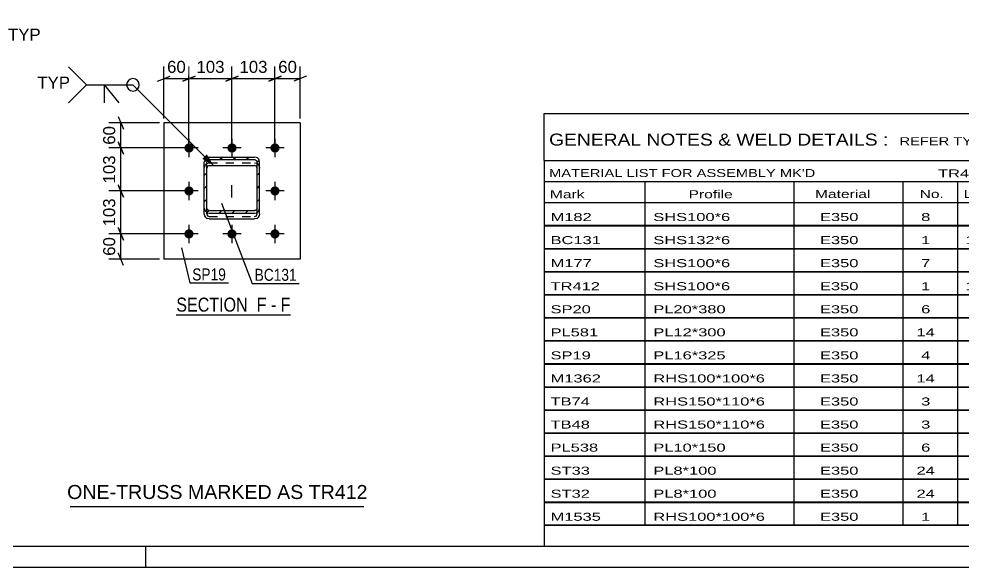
# Model space of a CAD drawing. Header units: millimetres. Extents: x 0 to 841, y 0 to 594.
# Drawn here: x 390.7 to 615.9, y 0 to 130.8 of the extents above; entities that cross this region are included whole.
import ezdxf

# ---------------------------------------------------------------- set-up
doc = ezdxf.new("R2010")
doc.units = ezdxf.units.MM
doc.linetypes.add('DXK_LINE_DOT2', pattern=[3.9198, 1.9599, -1.9599])
doc.linetypes.add('DXK_LINE_DOT3', pattern=[5.9187, 2.979, -0.9799, 0.9799, -0.9799])
doc.styles.add('Arial', font='ARIAL.TTF', dxfattribs={"height": 0.2})
doc.styles.add('Arial Narrow', font='ARIALN.TTF', dxfattribs={"height": 0.2})

# ---------------------------------------------------------------- blocks, each defined once
blk = doc.blocks.new('Unknown-203723749-1133')
at = {"color": 5, "linetype": 'Continuous'}
for p, q in [((5, 5), (836, 5)), ((421, 0), (421, 5)), ((0, 0), (841, 0))]:
    blk.add_line(p, q, dxfattribs=at)
blk = doc.blocks.new('Unknown-203723749-14 - 3931')
at = {"color": 6, "linetype": 'Continuous'}
blk.add_line((428.27, 60.2), (455.49, 60.2), dxfattribs=at)
at = {"color": 0, "linetype": 'Continuous'}
blk.add_wipeout([(446.38, 60.95), (446.38, 64.45), (428.27, 64.45), (428.27, 60.95)], dxfattribs=at)
at = {"color": 7, "linetype": 'Continuous', "style": 'Arial Narrow'}
blk.add_text('SECTION ', height=3.34, dxfattribs=at).set_placement((428.27, 60.95))
at = {"color": 0, "linetype": 'Continuous'}
blk.add_wipeout([(449.77, 60.95), (449.77, 64.45), (447.43, 64.45), (447.43, 60.95)], dxfattribs=at)
at = {"color": 7, "linetype": 'Continuous', "style": 'Arial Narrow'}
blk.add_text('F', height=3.34, dxfattribs=at).set_placement((447.43, 60.95))
at = {"color": 0, "linetype": 'Continuous'}
blk.add_wipeout([(452.1, 60.95), (452.1, 64.45), (450.82, 64.45), (450.82, 60.95)], dxfattribs=at)
at = {"color": 7, "linetype": 'Continuous', "style": 'Arial Narrow'}
blk.add_text('-', height=3.34, dxfattribs=at).set_placement((450.82, 60.95))
at = {"color": 0, "linetype": 'Continuous'}
blk.add_wipeout([(455.49, 60.95), (455.49, 64.45), (453.15, 64.45), (453.15, 60.95)], dxfattribs=at)
at = {"color": 7, "linetype": 'Continuous', "style": 'Arial Narrow'}
blk.add_text('F', height=3.34, dxfattribs=at).set_placement((453.15, 60.95))
blk = doc.blocks.new('Bolt-203723749-4055 - 3931')
at = {"linetype": 'Continuous'}
for points in [[(431.29, 98.89, -1), (431.29, 101.09, -1)], [(441.54, 98.89, -1), (441.54, 101.09, -1)], [(451.79, 98.89, -1), (451.79, 101.09, -1)], [(431.29, 88.64, -1), (431.29, 90.84, -1)], [(451.79, 88.64, -1), (451.79, 90.84, -1)], [(431.29, 78.39, -1), (431.29, 80.59, -1)], [(441.54, 78.39, -1), (441.54, 80.59, -1)], [(451.79, 78.39, -1), (451.79, 80.59, -1)]]:
    blk.add_hatch(color=1, dxfattribs=at).paths.add_polyline_path(points)
at = {"color": 1, "linetype": 'Continuous'}
for p, q in [((431.29, 102.19), (431.29, 97.79)), ((441.54, 102.19), (441.54, 97.79)), ((451.79, 102.19), (451.79, 97.79)), ((433.49, 99.99), (429.09, 99.99)), ((443.74, 99.99), (439.34, 99.99)), ((453.99, 99.99), (449.59, 99.99)), ((431.29, 91.94), (431.29, 87.54)), ((451.79, 91.94), (451.79, 87.54)), ((433.49, 89.74), (429.09, 89.74)), ((453.99, 89.74), (449.59, 89.74)), ((431.29, 81.69), (431.29, 77.29)), ((441.54, 81.69), (441.54, 77.29)), ((451.79, 81.69), (451.79, 77.29)), ((433.49, 79.49), (429.09, 79.49)), ((443.74, 79.49), (439.34, 79.49)), ((453.99, 79.49), (449.59, 79.49))]:
    blk.add_line(p, q, dxfattribs=at)
blk = doc.blocks.new('Part-203723749-4041 - 3931')
at = {"color": 2, "linetype": 'Continuous'}
for p, q in [((457.79, 105.99), (425.29, 105.99)), ((425.29, 105.99), (425.29, 73.49)), ((457.79, 105.99), (457.79, 73.49)), ((457.79, 73.49), (425.29, 73.49))]:
    blk.add_line(p, q, dxfattribs=at)
blk = doc.blocks.new('Part-203723749-4054 - 3931')
at = {"linetype": 'Continuous'}
h = blk.add_hatch(dxfattribs=at)
h.set_pattern_fill('', scale=0.7, style=0, pattern_type=0)
h.set_pattern_definition([(45, (436.1444, 97.8203), (-1.57154, 1.57154), [])])
h.paths.add_polyline_path([(446.94, 97.82), (436.14, 97.82), (435.69, 97.73), (435.3, 97.46), (435.04, 97.07), (434.94, 96.61), (434.94, 85.67), (435.04, 85.21), (435.3, 84.81), (435.69, 84.55), (436.14, 84.46), (446.94, 84.46), (447.4, 84.55), (447.79, 84.81), (448.05, 85.21), (448.14, 85.67), (448.14, 96.61), (448.05, 97.07), (447.79, 97.46), (447.4, 97.73)])
h.paths.add_polyline_path([(447.5, 96.84), (447.54, 96.61), (447.54, 85.67), (447.5, 85.44), (447.37, 85.24), (447.17, 85.11), (446.94, 85.07), (436.14, 85.07), (435.91, 85.11), (435.72, 85.24), (435.59, 85.44), (435.54, 85.67), (435.54, 96.61), (435.59, 96.84), (435.72, 97.04), (435.91, 97.17), (436.14, 97.21), (446.94, 97.21), (447.17, 97.17), (447.37, 97.04)])
at = {"color": 2, "linetype": 'Continuous'}
for p, q in [((435.04, 97.07), (434.94, 96.61)), ((435.54, 96.61), (435.59, 96.84)), ((435.59, 96.84), (435.72, 97.04)), ((436.14, 97.82), (435.69, 97.73)), ((435.72, 97.04), (435.91, 97.17)), ((435.91, 97.17), (436.14, 97.21)), ((436.14, 97.82), (446.94, 97.82)), ((436.14, 97.21), (446.94, 97.21)), ((447.4, 97.73), (446.94, 97.82)), ((446.94, 97.21), (447.17, 97.17)), ((447.17, 97.17), (447.37, 97.04)), ((447.37, 97.04), (447.5, 96.84)), ((447.5, 96.84), (447.54, 96.61)), ((448.14, 96.61), (448.05, 97.07)), ((434.94, 85.67), (434.94, 96.61)), ((435.54, 85.67), (435.54, 96.61)), ((435.59, 95.44), (435.54, 95.2)), ((435.72, 95.63), (435.59, 95.44)), ((435.91, 95.77), (435.72, 95.63)), ((436.14, 95.81), (435.91, 95.77)), ((436.14, 95.81), (446.94, 95.81)), ((447.17, 95.77), (446.94, 95.81)), ((447.37, 95.63), (447.17, 95.77)), ((447.5, 95.44), (447.37, 95.63)), ((447.54, 95.2), (447.5, 95.44)), ((447.54, 85.67), (447.54, 96.61)), ((448.14, 85.67), (448.14, 96.61)), ((434.94, 84.27), (434.94, 85.67)), ((434.94, 85.67), (435.04, 85.21)), ((435.59, 85.44), (435.54, 85.67)), ((447.54, 85.67), (447.5, 85.44)), ((448.05, 85.21), (448.14, 85.67)), ((448.14, 84.27), (448.14, 85.67)), ((435.04, 83.81), (434.94, 84.27)), ((435.72, 85.24), (435.59, 85.44)), ((435.69, 84.55), (436.14, 84.46)), ((435.91, 85.11), (435.72, 85.24)), ((436.14, 85.07), (435.91, 85.11)), ((436.14, 85.07), (446.94, 85.07)), ((436.14, 84.46), (446.94, 84.46)), ((447.17, 85.11), (446.94, 85.07)), ((446.94, 84.46), (447.4, 84.55)), ((447.37, 85.24), (447.17, 85.11)), ((447.5, 85.44), (447.37, 85.24)), ((448.14, 84.27), (448.05, 83.81)), ((436.14, 83.06), (435.69, 83.15)), ((436.14, 83.06), (446.94, 83.06)), ((447.4, 83.15), (446.94, 83.06))]:
    blk.add_line(p, q, dxfattribs=at)
at = {"color": 7, "linetype": 'DXK_LINE_DOT2'}
for p, q in [((434.94, 85.67), (434.94, 96.61)), ((434.94, 95.2), (435.04, 95.67)), ((435.54, 84.27), (435.54, 96.61)), ((435.69, 96.33), (436.14, 96.42)), ((436.14, 96.42), (446.94, 96.42)), ((446.94, 96.42), (447.4, 96.33)), ((447.54, 84.27), (447.54, 96.61)), ((448.05, 95.67), (448.14, 95.2)), ((448.14, 85.67), (448.14, 96.61)), ((435.54, 84.27), (435.59, 84.04)), ((435.59, 84.04), (435.72, 83.84)), ((435.72, 83.84), (435.91, 83.71)), ((435.91, 83.71), (436.14, 83.67)), ((436.14, 83.67), (446.94, 83.67)), ((446.94, 83.67), (447.17, 83.71)), ((447.17, 83.71), (447.37, 83.84)), ((447.37, 83.84), (447.5, 84.04)), ((447.5, 84.04), (447.54, 84.27))]:
    blk.add_line(p, q, dxfattribs=at)
at = {"color": 7, "linetype": 'DXK_LINE_DOT3'}
blk.add_line((441.54, 88.19), (441.54, 91.14), dxfattribs=at)
at = {"color": 2, "linetype": 'Continuous'}
for centre, start, end in [((436.15, 96.62), 112.8504, 157.8474), ((446.93, 96.62), 22.1526, 67.1496), ((436.15, 85.66), 202.1526, 247.1496), ((436.15, 84.26), 202.1526, 247.1496), ((446.93, 85.66), 292.8504, 337.8474), ((446.93, 84.26), 292.8504, 337.8474)]:
    blk.add_arc(centre, 1.21, start, end, dxfattribs=at)
at = {"color": 7, "linetype": 'DXK_LINE_DOT2'}
for centre, start, end in [((436.15, 95.21), 112.8504, 157.8474), ((446.93, 95.21), 22.1526, 67.1496)]:
    blk.add_arc(centre, 1.21, start, end, dxfattribs=at)
blk = doc.blocks.new('StraightDimension-203723749-10278 - 3931')
at = {"color": 7, "linetype": 'Continuous'}
for p, q in [((414.44, 91.24), (415.64, 88.24)), ((430.29, 89.74), (412.19, 89.74)), ((415.04, 79.49), (415.04, 89.74)), ((430.29, 79.49), (412.19, 79.49)), ((415.64, 77.99), (414.44, 80.99))]:
    blk.add_line(p, q, dxfattribs=at)
at = {"color": 0}
blk.add_wipeout([(414.29, 88.55), (410.09, 88.55), (410.09, 80.68), (414.29, 80.68)], dxfattribs=at)
at = {"color": 3, "style": 'Arial'}
blk.add_text('103', height=2.865, rotation=90.0002, dxfattribs=at).set_placement((413.69, 81.28))
blk = doc.blocks.new('StraightDimension-203723749-10276 - 3931')
at = {"color": 7, "linetype": 'Continuous'}
for p, q in [((424.29, 105.99), (412.19, 105.99)), ((414.44, 107.49), (415.64, 104.49)), ((415.04, 99.99), (415.04, 105.99)), ((415.64, 98.49), (414.44, 101.49)), ((430.29, 99.99), (412.19, 99.99))]:
    blk.add_line(p, q, dxfattribs=at)
at = {"color": 0}
blk.add_wipeout([(414.29, 105.81), (410.09, 105.81), (410.09, 100.17), (414.29, 100.17)], dxfattribs=at)
at = {"color": 3, "style": 'Arial'}
blk.add_text('60', height=2.865, rotation=90.0002, dxfattribs=at).set_placement((413.69, 100.77))
blk = doc.blocks.new('StraightDimension-203723749-10277 - 3931')
at = {"color": 7, "linetype": 'Continuous'}
for p, q in [((414.44, 101.49), (415.64, 98.49)), ((430.29, 99.99), (412.19, 99.99)), ((415.04, 89.74), (415.04, 99.99)), ((415.64, 88.24), (414.44, 91.24)), ((430.29, 89.74), (412.19, 89.74))]:
    blk.add_line(p, q, dxfattribs=at)
at = {"color": 0}
blk.add_wipeout([(414.29, 98.8), (410.09, 98.8), (410.09, 90.93), (414.29, 90.93)], dxfattribs=at)
at = {"color": 3, "style": 'Arial'}
blk.add_text('103', height=2.865, rotation=90.0002, dxfattribs=at).set_placement((413.69, 91.53))
blk = doc.blocks.new('StraightDimension-203723749-10279 - 3931')
at = {"color": 7, "linetype": 'Continuous'}
for p, q in [((430.29, 79.49), (412.19, 79.49)), ((414.44, 80.99), (415.64, 77.99)), ((415.04, 73.49), (415.04, 79.49)), ((415.64, 71.99), (414.44, 74.99)), ((424.29, 73.49), (412.19, 73.49))]:
    blk.add_line(p, q, dxfattribs=at)
at = {"color": 0}
blk.add_wipeout([(414.29, 79.31), (410.09, 79.31), (410.09, 73.66), (414.29, 73.66)], dxfattribs=at)
at = {"color": 3, "style": 'Arial'}
blk.add_text('60', height=2.865, rotation=90.0002, dxfattribs=at).set_placement((413.69, 74.27))
blk = doc.blocks.new('StraightDimension-203723749-10301 - 3931')
at = {"color": 7, "linetype": 'Continuous'}
for p, q in [((451.79, 100.99), (451.79, 119.41)), ((457.79, 106.99), (457.79, 119.41)), ((450.29, 115.96), (453.29, 117.16)), ((459.29, 117.16), (456.29, 115.96)), ((451.79, 116.56), (457.79, 116.56))]:
    blk.add_line(p, q, dxfattribs=at)
at = {"color": 0}
blk.add_wipeout([(457.62, 117.31), (457.62, 121.51), (451.97, 121.51), (451.97, 117.31)], dxfattribs=at)
at = {"color": 3, "style": 'Arial'}
blk.add_text('60', height=2.865, dxfattribs=at).set_placement((452.57, 117.91))
blk = doc.blocks.new('StraightDimension-203723749-10302 - 3931')
at = {"color": 7, "linetype": 'Continuous'}
for p, q in [((441.54, 100.99), (441.54, 119.41)), ((451.79, 100.99), (451.79, 119.41)), ((440.04, 115.96), (443.04, 117.16)), ((453.29, 117.16), (450.29, 115.96)), ((441.54, 116.56), (451.79, 116.56))]:
    blk.add_line(p, q, dxfattribs=at)
at = {"color": 0}
blk.add_wipeout([(450.6, 117.31), (450.6, 121.51), (442.73, 121.51), (442.73, 117.31)], dxfattribs=at)
at = {"color": 3, "style": 'Arial'}
blk.add_text('103', height=2.865, dxfattribs=at).set_placement((443.33, 117.91))
blk = doc.blocks.new('StraightDimension-203723749-10303 - 3931')
at = {"color": 7, "linetype": 'Continuous'}
for p, q in [((431.29, 100.99), (431.29, 119.41)), ((441.54, 100.99), (441.54, 119.41)), ((429.79, 115.96), (432.79, 117.16)), ((443.04, 117.16), (440.04, 115.96)), ((431.29, 116.56), (441.54, 116.56))]:
    blk.add_line(p, q, dxfattribs=at)
at = {"color": 0}
blk.add_wipeout([(440.35, 117.31), (440.35, 121.51), (432.48, 121.51), (432.48, 117.31)], dxfattribs=at)
at = {"color": 3, "style": 'Arial'}
blk.add_text('103', height=2.865, dxfattribs=at).set_placement((433.08, 117.91))
blk = doc.blocks.new('StraightDimension-203723749-10304 - 3931')
at = {"color": 7, "linetype": 'Continuous'}
for p, q in [((425.29, 106.99), (425.29, 119.41)), ((431.29, 100.99), (431.29, 119.41)), ((423.79, 115.96), (426.79, 117.16)), ((432.79, 117.16), (429.79, 115.96)), ((425.29, 116.56), (431.29, 116.56))]:
    blk.add_line(p, q, dxfattribs=at)
at = {"color": 0}
blk.add_wipeout([(431.12, 117.31), (431.12, 121.51), (425.47, 121.51), (425.47, 117.31)], dxfattribs=at)
at = {"color": 3, "style": 'Arial'}
blk.add_text('60', height=2.865, dxfattribs=at).set_placement((426.07, 117.91))
blk = doc.blocks.new('Unknown-203723749-11262')
at = {"color": 7, "linetype": 'Continuous'}
for p, q in [((516, 108.25), (676, 108.25)), ((516, 97), (516, 108.25)), ((676, 108.25), (676, 97)), ((516, 97), (676, 97)), ((516, 97), (516, 92)), ((676, 97), (676, 92)), ((516, 92), (676, 92)), ((516, 92), (516, 87)), ((540, 92), (540, 87)), ((575.5, 92), (575.5, 87)), ((601.5, 92), (601.5, 87)), ((614.5, 92), (614.5, 87)), ((632, 92), (632, 87)), ((654, 92), (654, 87)), ((676, 92), (676, 87)), ((516, 87), (676, 87)), ((516, 86.95), (516, 81.55)), ((516, 86.95), (676, 86.95)), ((540, 87), (540, 81.5)), ((575.5, 87), (575.5, 81.5)), ((601.5, 87), (601.5, 81.5)), ((614.5, 87), (614.5, 81.5)), ((632, 87), (632, 81.5)), ((654, 87), (654, 81.5)), ((676, 86.95), (676, 81.55)), ((516, 81.55), (676, 81.55)), ((516, 81.45), (516, 76.05)), ((516, 81.45), (676, 81.45)), ((540, 81.5), (540, 76)), ((575.5, 81.5), (575.5, 76)), ((601.5, 81.5), (601.5, 76)), ((614.5, 81.5), (614.5, 76)), ((632, 81.5), (632, 76)), ((654, 81.5), (654, 76)), ((676, 81.45), (676, 76.05)), ((516, 76.05), (676, 76.05)), ((516, 75.95), (516, 70.55)), ((516, 75.95), (676, 75.95)), ((540, 76), (540, 70.5)), ((575.5, 76), (575.5, 70.5)), ((601.5, 76), (601.5, 70.5)), ((614.5, 76), (614.5, 70.5)), ((632, 76), (632, 70.5)), ((654, 76), (654, 70.5)), ((676, 75.95), (676, 70.55)), ((516, 70.55), (676, 70.55)), ((516, 70.45), (516, 65.05)), ((516, 70.45), (676, 70.45)), ((540, 70.5), (540, 65)), ((575.5, 70.5), (575.5, 65)), ((601.5, 70.5), (601.5, 65)), ((614.5, 70.5), (614.5, 65)), ((632, 70.5), (632, 65)), ((654, 70.5), (654, 65)), ((676, 70.45), (676, 65.05)), ((516, 65.05), (676, 65.05)), ((516, 64.95), (516, 59.55)), ((516, 64.95), (676, 64.95)), ((540, 65), (540, 59.5)), ((575.5, 65), (575.5, 59.5)), ((601.5, 65), (601.5, 59.5)), ((614.5, 65), (614.5, 59.5)), ((632, 65), (632, 59.5)), ((654, 65), (654, 59.5)), ((676, 64.95), (676, 59.55)), ((516, 59.55), (676, 59.55)), ((516, 59.45), (516, 54.05)), ((516, 59.45), (676, 59.45)), ((540, 59.5), (540, 54)), ((575.5, 59.5), (575.5, 54)), ((601.5, 59.5), (601.5, 54)), ((614.5, 59.5), (614.5, 54)), ((632, 59.5), (632, 54)), ((654, 59.5), (654, 54)), ((676, 59.45), (676, 54.05)), ((516, 54.05), (676, 54.05)), ((516, 53.95), (516, 48.55)), ((516, 53.95), (676, 53.95)), ((540, 54), (540, 48.5)), ((575.5, 54), (575.5, 48.5)), ((601.5, 54), (601.5, 48.5)), ((614.5, 54), (614.5, 48.5)), ((632, 54), (632, 48.5)), ((654, 54), (654, 48.5)), ((676, 53.95), (676, 48.55)), ((516, 48.55), (676, 48.55)), ((516, 48.45), (516, 43.05)), ((516, 48.45), (676, 48.45)), ((540, 48.5), (540, 43)), ((575.5, 48.5), (575.5, 43)), ((601.5, 48.5), (601.5, 43)), ((614.5, 48.5), (614.5, 43)), ((632, 48.5), (632, 43)), ((654, 48.5), (654, 43)), ((676, 48.45), (676, 43.05)), ((516, 43.05), (676, 43.05)), ((516, 42.95), (516, 37.55)), ((516, 42.95), (676, 42.95)), ((540, 43), (540, 37.5)), ((575.5, 43), (575.5, 37.5)), ((601.5, 43), (601.5, 37.5)), ((614.5, 43), (614.5, 37.5)), ((632, 43), (632, 37.5)), ((654, 43), (654, 37.5)), ((676, 42.95), (676, 37.55)), ((516, 37.55), (676, 37.55)), ((516, 37.45), (516, 32.05)), ((516, 37.45), (676, 37.45)), ((540, 37.5), (540, 32)), ((575.5, 37.5), (575.5, 32)), ((601.5, 37.5), (601.5, 32)), ((614.5, 37.5), (614.5, 32)), ((632, 37.5), (632, 32)), ((654, 37.5), (654, 32)), ((676, 37.45), (676, 32.05)), ((516, 32.05), (676, 32.05)), ((516, 31.95), (516, 26.55)), ((516, 31.95), (676, 31.95)), ((540, 32), (540, 26.5)), ((575.5, 32), (575.5, 26.5)), ((601.5, 32), (601.5, 26.5)), ((614.5, 32), (614.5, 26.5)), ((632, 32), (632, 26.5)), ((654, 32), (654, 26.5)), ((676, 31.95), (676, 26.55)), ((516, 26.55), (676, 26.55)), ((516, 26.45), (516, 21.05)), ((516, 26.45), (676, 26.45)), ((540, 26.5), (540, 21)), ((575.5, 26.5), (575.5, 21)), ((601.5, 26.5), (601.5, 21)), ((614.5, 26.5), (614.5, 21)), ((632, 26.5), (632, 21)), ((654, 26.5), (654, 21)), ((676, 26.45), (676, 21.05)), ((516, 21.05), (676, 21.05)), ((516, 20.95), (516, 15.55)), ((516, 20.95), (676, 20.95)), ((540, 21), (540, 15.5)), ((575.5, 21), (575.5, 15.5)), ((601.5, 21), (601.5, 15.5)), ((614.5, 21), (614.5, 15.5)), ((632, 21), (632, 15.5)), ((654, 21), (654, 15.5)), ((676, 20.95), (676, 15.55)), ((516, 15.55), (676, 15.55)), ((516, 15.45), (516, 10.05)), ((516, 15.45), (676, 15.45)), ((540, 15.5), (540, 10)), ((575.5, 15.5), (575.5, 10)), ((601.5, 15.5), (601.5, 10)), ((614.5, 15.5), (614.5, 10)), ((632, 15.5), (632, 10)), ((654, 15.5), (654, 10)), ((676, 15.45), (676, 10.05)), ((516, 10.05), (676, 10.05)), ((516, 10), (676, 10)), ((516, 10), (516, 5)), ((632, 10), (632, 5)), ((654, 10), (654, 5)), ((676, 10), (676, 5)), ((516, 5), (676, 5))]:
    blk.add_line(p, q, dxfattribs=at)
at = {"color": 7, "style": 'Arial Narrow'}
for s, height, width, p in [('GENERAL NOTES & WELD DETAILS :', 2.8633, 1.4, (517.15, 100.56)), ('REFER TYP DRAWING TYP-01', 1.9089, 1.6, (600.7, 100.66)), ("MATERIAL LIST FOR ASSEMBLY MK'D", 1.9089, 1.6, (517.15, 93.06)), ('TR412', 1.909, 1.794707, (609.9, 92.97)), ('1', 1.91, 1.794707, (638.08, 93.06)), ('No. Required', 1.9089, 1.6, (647.41, 93.06)), ('Material', 1.909, 1.7, (580.54, 88.06)), ('Length', 1.909, 1.7, (616, 88.06)), ('Weight', 1.909, 1.7, (658, 88.06)), ('Mark', 1.909, 1.7, (517.34, 88)), ('Profile', 1.909, 1.7, (550.41, 88)), ('No.', 1.909, 1.7, (605.5, 88.06)), ('Area', 1.909, 1.7, (638.5, 88.06))]:
    blk.add_text(s, height=height, dxfattribs=dict(at, width=width)).set_placement(p)
at = {"color": 7, "linetype": 'Continuous', "style": 'Arial Narrow'}
for s, height, width, p in [('M182', 1.909, 1.794707, (517.5, 82.56)), ('SHS100*6', 1.909, 1.794707, (542, 82.56)), ('E350', 1.909, 1.794707, (581.74, 82.56)), ('8', 1.91, 1.794707, (605.86, 82.56)), ('3261', 1.909, 1.794707, (618.58, 82.56)), ('1.3', 1.909, 1.794707, (642.32, 82.56)), ('456.9', 1.909, 1.794707, (658.96, 82.56)), ('BC131', 1.909, 1.794707, (517.5, 77.06)), ('SHS132*6', 1.909, 1.794707, (542, 77.06)), ('E350', 1.909, 1.794707, (581.74, 77.06)), ('1', 1.91, 1.794707, (605.86, 77.06)), ('18057', 1.909, 1.794707, (616.4, 77.06)), ('9.5', 1.909, 1.794707, (642.32, 77.06)), ('428.4', 1.909, 1.794707, (658.96, 77.06)), ('M177', 1.909, 1.794707, (517.5, 71.56)), ('SHS100*6', 1.909, 1.794707, (542, 71.56)), ('E350', 1.909, 1.794707, (581.74, 71.56)), ('7', 1.91, 1.794707, (605.86, 71.56)), ('3167', 1.909, 1.794707, (618.58, 71.56)), ('1.2', 1.909, 1.794707, (642.32, 71.56)), ('383.7', 1.909, 1.794707, (658.96, 71.56)), ('TR412', 1.909, 1.794707, (517.5, 66.06)), ('SHS100*6', 1.909, 1.794707, (542, 66.06)), ('E350', 1.909, 1.794707, (581.74, 66.06)), ('1', 1.91, 1.794707, (605.86, 66.06)), ('18035', 1.909, 1.794707, (616.4, 66.06)), ('7.2', 1.909, 1.794707, (642.32, 66.06)), ('319.4', 1.909, 1.794707, (658.96, 66.06)), ('SP20', 1.909, 1.794707, (517.5, 60.56)), ('PL20*380', 1.909, 1.794707, (542, 60.56)), ('E350', 1.909, 1.794707, (581.74, 60.56)), ('6', 1.91, 1.794707, (605.86, 60.56)), ('380', 1.909, 1.794707, (620.77, 60.56)), ('0.3', 1.909, 1.794707, (642.32, 60.56)), ('136.0', 1.909, 1.794707, (658.96, 60.56)), ('PL581', 1.909, 1.794707, (517.5, 55.06)), ('PL12*300', 1.909, 1.794707, (542, 55.06)), ('E350', 1.909, 1.794707, (581.74, 55.06)), ('14', 1.909, 1.794707, (604.76, 55.06)), ('310', 1.909, 1.794707, (620.77, 55.06)), ('0.2', 1.909, 1.794707, (642.32, 55.06)), ('122.6', 1.909, 1.794707, (658.96, 55.06)), ('SP19', 1.909, 1.794707, (517.5, 49.56)), ('PL16*325', 1.909, 1.794707, (542, 49.56)), ('E350', 1.909, 1.794707, (581.74, 49.56)), ('4', 1.91, 1.794707, (605.86, 49.56)), ('325', 1.909, 1.794707, (620.77, 49.56)), ('0.2', 1.909, 1.794707, (642.32, 49.56)), ('53.1', 1.909, 1.794707, (661.14, 49.56)), ('M1362', 1.909, 1.794707, (517.5, 44.06)), ('RHS100*100*6', 1.9089, 1.794707, (542, 44.06)), ('E350', 1.909, 1.794707, (581.74, 44.06)), ('14', 1.909, 1.794707, (604.76, 44.06)), ('196', 1.909, 1.794707, (620.77, 44.06)), ('0.1', 1.909, 1.794707, (642.32, 44.06)), ('48.6', 1.909, 1.794707, (661.14, 44.06)), ('TB74', 1.909, 1.794707, (517.5, 38.56)), ('RHS150*110*6', 1.9089, 1.794707, (542, 38.56)), ('E350', 1.909, 1.794707, (581.74, 38.56)), ('3', 1.91, 1.794707, (605.86, 38.56)), ('200', 1.909, 1.794707, (620.77, 38.56)), ('0.1', 1.909, 1.794707, (642.32, 38.56)), ('14.0', 1.909, 1.794707, (661.14, 38.56)), ('TB48', 1.909, 1.794707, (517.5, 33.06)), ('RHS150*110*6', 1.9089, 1.794707, (542, 33.06)), ('E350', 1.909, 1.794707, (581.74, 33.06)), ('3', 1.91, 1.794707, (605.86, 33.06)), ('180', 1.909, 1.794707, (620.77, 33.06)), ('0.1', 1.909, 1.794707, (642.32, 33.06)), ('12.6', 1.909, 1.794707, (661.14, 33.06)), ('PL538', 1.909, 1.794707, (517.5, 27.56)), ('PL10*150', 1.909, 1.794707, (542, 27.56)), ('E350', 1.909, 1.794707, (581.74, 27.56)), ('6', 1.91, 1.794707, (605.86, 27.56)), ('170', 1.909, 1.794707, (620.77, 27.56)), ('0.1', 1.909, 1.794707, (642.32, 27.56)), ('12.0', 1.909, 1.794707, (661.14, 27.56)), ('ST33', 1.909, 1.794707, (517.5, 22.06)), ('PL8*100', 1.909, 1.794707, (542, 22.06)), ('E350', 1.909, 1.794707, (581.74, 22.06)), ('24', 1.909, 1.794707, (604.76, 22.06)), ('135', 1.909, 1.794707, (620.77, 22.06)), ('0.0', 1.909, 1.794707, (642.32, 22.06)), ('10.0', 1.909, 1.794707, (661.14, 22.06)), ('ST32', 1.909, 1.794707, (517.5, 16.56)), ('PL8*100', 1.909, 1.794707, (542, 16.56)), ('E350', 1.909, 1.794707, (581.74, 16.56)), ('24', 1.909, 1.794707, (604.76, 16.56)), ('121', 1.909, 1.794707, (620.77, 16.56)), ('0.0', 1.909, 1.794707, (642.32, 16.56)), ('8.9', 1.909, 1.794707, (663.33, 16.56)), ('M1535', 1.909, 1.794707, (517.5, 11.06)), ('RHS100*100*6', 1.9089, 1.794707, (542, 11.06)), ('E350', 1.909, 1.794707, (581.74, 11.06)), ('1', 1.91, 1.794707, (605.86, 11.06)), ('220', 1.909, 1.794707, (620.77, 11.06)), ('0.1', 1.909, 1.794707, (642.32, 11.06)), ('3.9', 1.909, 1.794707, (663.33, 11.06)), ('Total', 1.909, 1.7, (618.33, 6.5)), ('44.4', 1.909, 1.794707, (639.64, 6.5)), ('2010.3', 1.909, 1.794707, (656.77, 6.5))]:
    blk.add_text(s, height=height, dxfattribs=dict(at, width=width)).set_placement(p)
blk = doc.blocks.new('Unknown-203723749-11263')
at = {"color": 7, "linetype": 'Continuous'}
blk.add_line((403, 14.5), (473, 14.5), dxfattribs=at)
at = {"color": 7, "style": 'Arial'}
blk.add_text('ONE-TRUSS MARKED AS TR412', height=3.3428, dxfattribs=at).set_placement((402.24, 16.25))
blk = doc.blocks.new('Mark-203723749-4037 - 3931')
at = {"color": 0}
blk.add_wipeout([(440.1, 68.39), (440.1, 71.39), (432.06, 71.39), (432.06, 68.39)], dxfattribs=at)
blk.add_wipeout([(440.1, 68.39), (440.1, 71.39), (432.06, 71.39), (432.06, 68.39)], dxfattribs=at)
at = {"color": 30, "linetype": 'Continuous'}
for p, q in [((429.53, 76.17), (431.46, 67.79)), ((431.46, 67.79), (440.7, 67.79))]:
    blk.add_line(p, q, dxfattribs=at)
at = {"color": 3, "style": 'Arial Narrow'}
blk.add_text('SP19', height=2.863, dxfattribs=at).set_placement((432.06, 68.39))
blk = doc.blocks.new('Mark-203723749-4050 - 3931')
at = {"color": 0}
blk.add_wipeout([(456.99, 68.3), (456.99, 71.3), (446.94, 71.3), (446.94, 68.3)], dxfattribs=at)
blk.add_wipeout([(456.99, 68.3), (456.99, 71.3), (446.94, 71.3), (446.94, 68.3)], dxfattribs=at)
at = {"color": 30, "linetype": 'Continuous'}
for p, q in [((439.08, 86.83), (446.34, 67.7)), ((446.34, 67.7), (457.59, 67.7))]:
    blk.add_line(p, q, dxfattribs=at)
at = {"color": 3, "style": 'Arial Narrow'}
blk.add_text('BC131', height=2.863, dxfattribs=at).set_placement((446.94, 68.3))
blk = doc.blocks.new('WeldMark-203723749-4161 - 3931')
at = {"linetype": 'Continuous'}
blk.add_hatch(color=30, dxfattribs=at).paths.add_polyline_path([(435.55, 98.46), (437.14, 95.81), (434.49, 97.4)])
at = {"color": 30, "linetype": 'Continuous'}
for p in [(406.82, 115.06), (437.14, 95.81)]:
    blk.add_line(p, (417.92, 115.06), dxfattribs=at)
at = {"color": 3, "linetype": 'Continuous'}
for q in [(414.53, 110.77), (411.1, 110.77)]:
    blk.add_line((411.1, 115.06), q, dxfattribs=at)
for start, end in [(90, 270), (270, 90)]:
    blk.add_arc((417.92, 115.06), 1.5, start, end, dxfattribs=at)
at = {"color": 0, "linetype": 'Continuous'}
blk.add_wipeout([(402.92, 114.16), (402.92, 117.16), (395.14, 117.16), (395.14, 114.16)], dxfattribs=at)
blk.add_wipeout([(402.92, 114.16), (402.92, 117.16), (395.14, 117.16), (395.14, 114.16)], dxfattribs=at)
at = {"color": 3, "linetype": 'Continuous'}
for q in [(402.53, 119.34), (402.53, 110.77)]:
    blk.add_line((406.82, 115.06), q, dxfattribs=at)
at = {"color": 3, "linetype": 'Continuous', "style": 'Arial'}
blk.add_text('TYP', height=2.865, dxfattribs=at).set_placement((395.14, 114.16))
blk = doc.blocks.new('WeldMark-203723749-3842 - 3533')
at = {"linetype": 'Continuous'}
for points in [[(351.85, 104.45), (349.11, 103.01), (350.86, 105.57)], [(361.32, 104.46), (359.01, 102.42), (360.09, 105.31)]]:
    blk.add_hatch(color=30, dxfattribs=at).paths.add_polyline_path(points)
at = {"color": 30, "linetype": 'Continuous'}
for p, q in [((349.11, 103.01), (375.54, 126.51)), ((359.01, 102.42), (375.54, 126.51)), ((375.54, 126.51), (384.54, 126.51))]:
    blk.add_line(p, q, dxfattribs=at)
at = {"color": 3, "linetype": 'Continuous'}
for q in [(383.25, 122.22), (379.82, 122.22)]:
    blk.add_line((379.82, 126.51), q, dxfattribs=at)
for start, end in [(90, 270), (270, 90)]:
    blk.add_arc((375.54, 126.51), 1.5, start, end, dxfattribs=at)
at = {"color": 0, "linetype": 'Continuous'}
blk.add_wipeout([(395.91, 125.61), (395.91, 128.61), (388.14, 128.61), (388.14, 125.61)], dxfattribs=at)
blk.add_wipeout([(395.91, 125.61), (395.91, 128.61), (388.14, 128.61), (388.14, 125.61)], dxfattribs=at)
at = {"color": 3, "linetype": 'Continuous'}
for q in [(388.82, 130.79), (388.82, 122.22)]:
    blk.add_line((384.54, 126.51), q, dxfattribs=at)
at = {"color": 3, "linetype": 'Continuous', "style": 'Arial'}
blk.add_text('TYP', height=2.865, dxfattribs=at).set_placement((388.14, 125.61))

msp = doc.modelspace()

# ---------------------------------------------------------------- block references
for name in ['Unknown-203723749-1133', 'Unknown-203723749-11262', 'Part-203723749-4041 - 3931', 'Bolt-203723749-4055 - 3931', 'Part-203723749-4054 - 3931', 'Unknown-203723749-11263']:
    msp.add_blockref(name, (0, 0))

# ---------------------------------------------------------------- next in the draw order: block references
for name in ['StraightDimension-203723749-10301 - 3931', 'StraightDimension-203723749-10276 - 3931', 'StraightDimension-203723749-10278 - 3931', 'Unknown-203723749-14 - 3931']:
    msp.add_blockref(name, (0, 0))

# ---------------------------------------------------------------- next in the draw order: block references
for name in ['StraightDimension-203723749-10302 - 3931', 'StraightDimension-203723749-10277 - 3931', 'StraightDimension-203723749-10279 - 3931']:
    msp.add_blockref(name, (0, 0))

# ---------------------------------------------------------------- next in the draw order: block references
for name in ['StraightDimension-203723749-10303 - 3931', 'Mark-203723749-4037 - 3931']:
    msp.add_blockref(name, (0, 0))

# ---------------------------------------------------------------- next in the draw order: block references
for name in ['StraightDimension-203723749-10304 - 3931', 'Mark-203723749-4050 - 3931']:
    msp.add_blockref(name, (0, 0))

# ---------------------------------------------------------------- next in the draw order: block references
msp.add_blockref('WeldMark-203723749-4161 - 3931', (0, 0))

# ---------------------------------------------------------------- next in the draw order: block references
msp.add_blockref('WeldMark-203723749-3842 - 3533', (0, 0))

doc.saveas('drawing.dxf')
